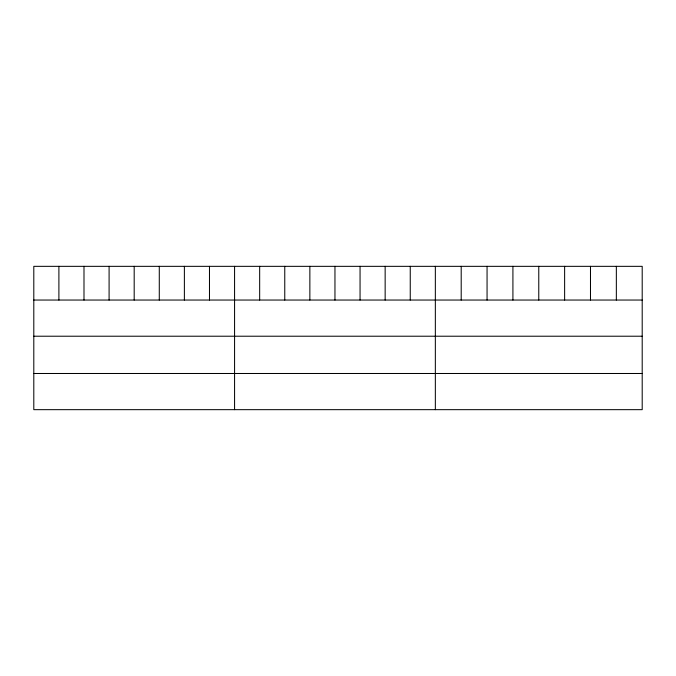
<?xml version="1.0" encoding="UTF-8"?>
<svg xmlns="http://www.w3.org/2000/svg" width="676" height="676" viewBox="0 0 676 676"><rect width="100%" height="100%" fill="white"/><g stroke="black" fill="none" stroke-linecap="round" stroke-linejoin="round"><path stroke-width="1.01" d="M642.2 300.043L642.2 409.664L33.8 409.664L33.8 266.336L642.2 266.336L642.2 300.043L33.8 300.043M33.8 336.217L642.2 336.217M33.8 373.49L642.2 373.49M616.343 266.336L616.343 300.043M590.486 266.336L590.486 300.043M564.629 266.336L564.629 300.043M538.772 266.336L538.772 300.043M512.915 266.336L512.915 300.043M487.058 266.336L487.058 300.043M461.201 266.336L461.201 300.043M435.344 266.336L435.344 409.664M410.248 266.336L410.248 300.043M385.151 266.336L385.151 300.043M360.055 266.336L360.055 300.043M334.958 266.336L334.958 300.043M309.861 266.336L309.861 300.043M284.765 266.336L284.765 300.043M259.668 266.336L259.668 300.043M234.572 266.336L234.572 409.664M209.476 266.336L209.476 300.043M184.379 266.336L184.379 300.043M159.282 266.336L159.282 300.043M134.186 266.336L134.186 300.043M109.089 266.336L109.089 300.043M83.993 266.336L83.993 300.043M58.897 266.336L58.897 300.043"/></g></svg>
